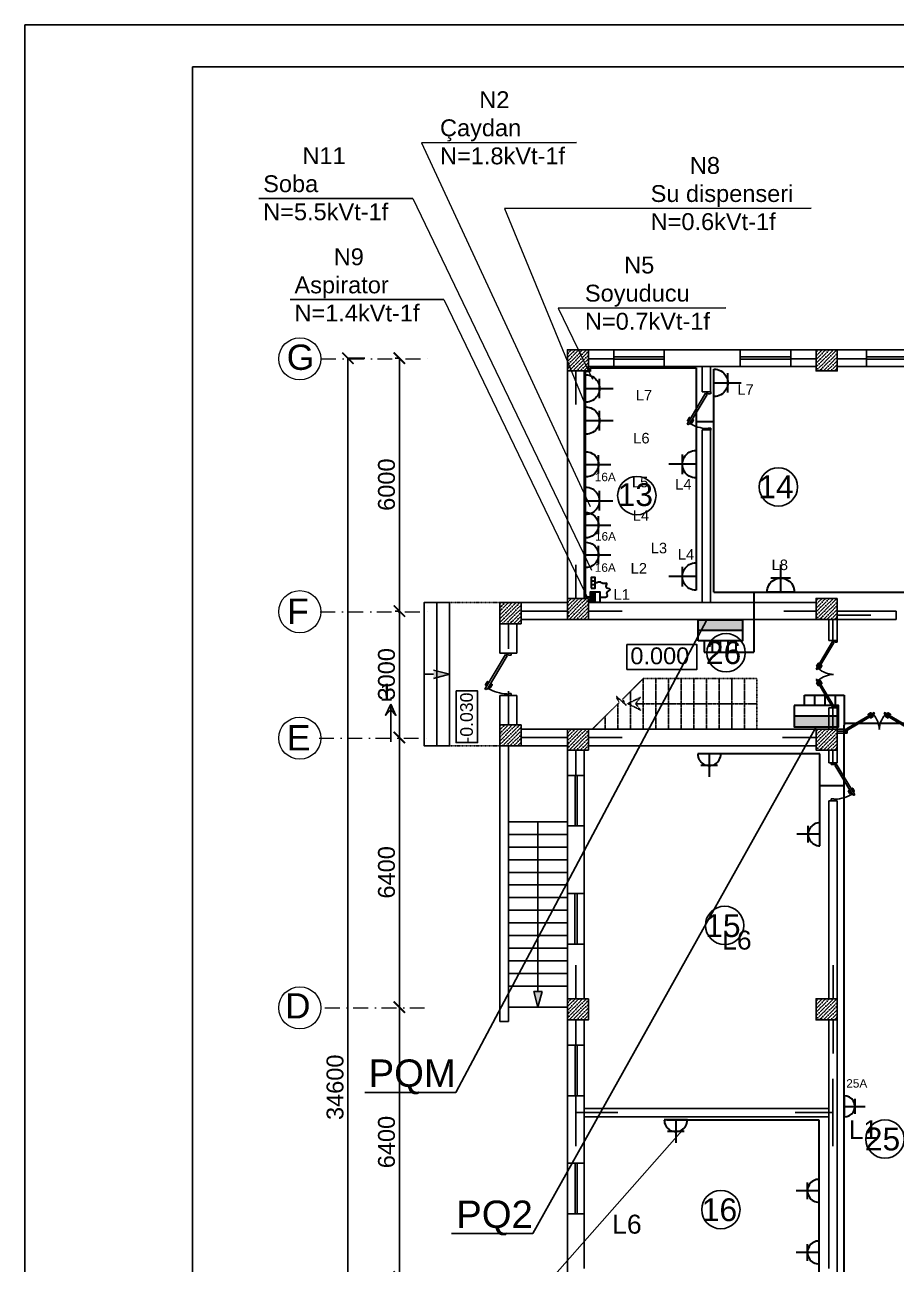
# Model space of a CAD drawing. Header units: millimetres. Extents: x 42452 to 2852333, y -419346 to 834876.
# Drawn here: x 2504668 to 2525341, y 444514 to 473925 of the extents above; entities that cross this region are included whole.
import ezdxf
from ezdxf import colors
from ezdxf.entities.mleader import LeaderData, LeaderLine
from ezdxf.math import Vec2, Vec3

# ---------------------------------------------------------------- set-up
doc = ezdxf.new("R2010")
doc.units = ezdxf.units.MM
for name, pattern in [('( Hidden )', [0.275, 0.15, -0.125]), ('006_PP_0101_AS_101_00$0$006_PP_0101_AS_102_00$0$006_PP_GRID_0101$0$006_TD-D_0101_AS_N101_00$0$TEČKOVANБX2', [0.05, 0, -0.05]), ('Штрихпунктирная', [670.277762, 352.777767, -176.388884, 0, -141.111112])]:
    doc.linetypes.add(name, pattern=pattern)
for name, color, linetype, lineweight in [('c_dv_l x_tti-25_Ном._пера__21_Ном._пера__21', 7, 'Continuous', 30), ('memar', 7, 'Continuous', 25), ('ДВЕРИ', 7, 'Continuous', 5), ('Калонлар_Ном._пера__1', 7, 'Continuous', 15), ('надписи', 5, 'Continuous', 30), ('Розетки10А', 94, 'Continuous', 30), ('Розетки16А', 94, 'Continuous', 30), ('Розетки25А', 94, 'Continuous', 30), ('Соедин_роз', 94, 'Continuous', 30), ('Шит', 1, 'Continuous', 30)]:
    doc.layers.add(name, color=color, linetype=linetype, lineweight=lineweight)
doc.layers.add('V_PARETI', color=250, linetype='Continuous', lineweight=9, true_color=0x393939)
doc.layers.add('VRV MUSA', color=5, linetype='Continuous')
doc.styles.add('Arial', font='arial.ttf', dxfattribs={"height": 200})
doc.styles.add('GENERATED_STYLE_1', font='times.ttf')
doc.styles.get("Standard").update_dxf_attribs({"font": 'arial.ttf'})
doc.styles.add('СГЕНЕРИР_СТИЛЬ_1', font='arial.ttf')
doc.dimstyles.new('razmeri a-g', dxfattribs={"dimtxt": 400, "dimasz": 270, "dimexe": 1.25, "dimexo": 0.625, "dimgap": 100, "dimtad": 1, "dimdec": 0, "dimtxsty": 'Standard', "dimblk": 'ARCHTICK', "dimcen": 2.5, "dimadec": 0, "dimazin": 0, "dimtfac": 1, "dimtdec": 0, "dimtmove": 0, "dimatfit": 3, "dimfxl": 1, "dimarcsym": 0})

# ---------------------------------------------------------------- blocks, each defined once
blk = doc.blocks.new('qapi 700')
at = {"layer": 'ДВЕРИ', "color": 251, "lineweight": 25, "true_color": 0x636466}
for p, q in [((1281620, 90086), (1281659, 90086)), ((1281620, 89997), (1281651, 89997)), ((1281651, 89997), (1281651, 90034)), ((1281651, 90034), (1281659, 90034)), ((1281659, 90034), (1281659, 90086)), ((1282368, 90010), (1281735, 89633)), ((1282395, 89980), (1281741, 89591)), ((1282382, 89987), (1282368, 90010)), ((1282420, 90086), (1282380, 90086)), ((1282380, 90034), (1282380, 90085)), ((1282388, 90034), (1282380, 90034)), ((1282388, 89991), (1282382, 89987)), ((1282388, 89997), (1282388, 90034)), ((1282420, 89997), (1282388, 89997)), ((1282420, 89997), (1282388, 89997)), ((1282395, 89980), (1282388, 89991)), ((1281747, 89613), (1281735, 89633)), ((1281812, 89685), (1281762, 89656)), ((1281762, 89656), (1281765, 89651)), ((1281776, 89665), (1281770, 89676)), ((1281775, 89698), (1281826, 89728)), ((1281787, 89613), (1281837, 89642)), ((1281792, 89676), (1281793, 89674)), ((1281835, 89712), (1281794, 89687)), ((1281814, 89681), (1281812, 89685)), ((1281872, 89650), (1281831, 89626)), ((1281831, 89604), (1281881, 89634)), ((1281837, 89642), (1281835, 89646)), ((1281836, 89725), (1281838, 89722)), ((1281884, 89645), (1281883, 89647)), ((1281733, 89605), (1281747, 89613)), ((1281741, 89591), (1281733, 89605)), ((1281785, 89617), (1281787, 89613)), ((1281802, 89622), (1281809, 89609)), ((1281820, 89629), (1281818, 89631))]:
    blk.add_line(p, q, dxfattribs=at)
for centre, radius, start, end in [((1282471, 90052), 821, 183.4077, 209.5706), ((1281783, 89684), 15.9, 120.7133, 210.7133), ((1281798, 89680), 7.94, 120.7133, 210.7133), ((1281830, 89721), 7.94, 30.7133, 120.7133), ((1281831, 89718), 7.94, 300.7133, 30.7133), ((1281876, 89643), 7.94, 30.7133, 120.7133), ((1281877, 89641), 7.94, 300.7133, 30.7133), ((1281823, 89617), 15.9, 210.7133, 300.7133), ((1281827, 89633), 7.94, 210.7133, 300.7133)]:
    blk.add_arc(centre, radius, start, end, dxfattribs=at)
blk = doc.blocks.new('DSA')
at = {"layer": 'ДВЕРИ', "color": 251, "lineweight": 25, "true_color": 0x636466}
for p, q in [((153780, 788017), (153820, 788017)), ((153780, 787928), (153812, 787928)), ((153780, 787928), (153812, 787928)), ((153804, 787910), (153811, 787922)), ((153811, 787922), (153818, 787918)), ((153812, 787928), (153812, 787965)), ((153812, 787965), (153820, 787965)), ((153818, 787918), (153832, 787941)), ((153820, 787965), (153820, 788016)), ((153832, 787941), (154468, 787562)), ((155336, 787941), (154700, 787562)), ((155350, 787918), (155336, 787941)), ((155388, 788017), (155348, 788017)), ((155348, 787965), (155348, 788016)), ((155356, 787965), (155348, 787965)), ((155357, 787922), (155350, 787918)), ((155356, 787928), (155356, 787965)), ((155388, 787928), (155356, 787928)), ((155388, 787928), (155356, 787928)), ((155364, 787910), (155357, 787922)), ((153804, 787910), (154462, 787520)), ((154366, 787654), (154365, 787652)), ((154367, 787641), (154409, 787616)), ((154428, 787627), (154377, 787657)), ((155364, 787910), (154706, 787520)), ((154740, 787627), (154791, 787657)), ((154801, 787641), (154760, 787616)), ((154802, 787654), (154804, 787652)), ((154318, 787574), (154320, 787576)), ((154372, 787532), (154321, 787563)), ((154331, 787579), (154372, 787555)), ((154365, 787571), (154368, 787575)), ((154415, 787542), (154365, 787571)), ((154383, 787557), (154384, 787560)), ((154388, 787610), (154391, 787615)), ((154391, 787615), (154441, 787585)), ((154401, 787550), (154394, 787538)), ((154411, 787605), (154410, 787603)), ((154418, 787546), (154415, 787542)), ((154426, 787594), (154433, 787605)), ((154441, 787585), (154438, 787580)), ((154456, 787542), (154468, 787562)), ((154470, 787534), (154456, 787542)), ((154462, 787520), (154470, 787534)), ((154698, 787534), (154712, 787542)), ((154706, 787520), (154698, 787534)), ((154712, 787542), (154700, 787562)), ((154777, 787615), (154727, 787585)), ((154727, 787585), (154730, 787580)), ((154742, 787594), (154735, 787605)), ((154750, 787546), (154753, 787542)), ((154753, 787542), (154803, 787571)), ((154757, 787605), (154758, 787603)), ((154767, 787550), (154775, 787538)), ((154780, 787610), (154777, 787615)), ((154785, 787557), (154784, 787560)), ((154837, 787579), (154796, 787555)), ((154797, 787532), (154847, 787563)), ((154803, 787571), (154800, 787575)), ((154850, 787574), (154848, 787576))]:
    blk.add_line(p, q, dxfattribs=at)
for centre, radius, start, end in [((154002, 787952), 583, 319.7101, 357.5846), ((155160, 787950), 576, 182.1815, 220.5237), ((154371, 787648), 7.98, 149.2867, 239.2867), ((154373, 787650), 7.98, 59.2867, 149.2867), ((154420, 787613), 16, 329.2867, 59.2867), ((154748, 787613), 16, 120.7133, 210.7133), ((154795, 787650), 7.98, 30.7133, 120.7133), ((154797, 787648), 7.98, 300.7133, 30.7133), ((154325, 787569), 7.98, 149.2867, 239.2867), ((154327, 787572), 7.98, 59.2867, 149.2867), ((154376, 787561), 7.98, 239.2867, 329.2867), ((154380, 787546), 16, 239.2867, 329.2867), ((154404, 787609), 7.98, 329.2867, 59.2867), ((154764, 787609), 7.98, 120.7133, 210.7133), ((154788, 787546), 16, 210.7133, 300.7133), ((154792, 787561), 7.98, 210.7133, 300.7133), ((154842, 787572), 7.98, 30.7133, 120.7133), ((154843, 787569), 7.98, 300.7133, 30.7133)]:
    blk.add_arc(centre, radius, start, end, dxfattribs=at)
blk = doc.blocks.new('_ArchTick')
at = {"color": 0, "linetype": 'ByBlock', "const_width": 0.15}
blk.add_lwpolyline([(-0.5, -0.5), (0.5, 0.5)], dxfattribs=at)
blk = doc.blocks.new('*D210')
at = {"layer": 'Defpoints', "color": 0, "lineweight": 30, "transparency": 16777216}
for p in [(2512739, 466013), (2512335, 431413), (2512739, 431413)]:
    blk.add_point(p, dxfattribs=at)
at = {"layer": 'memar', "color": 0, "lineweight": -2, "transparency": 16777216}
for p, q in [((2512738, 466013), (2512333, 466013)), ((2512335, 466013), (2512335, 431413)), ((2512738, 431413), (2512333, 431413))]:
    blk.add_line(p, q, dxfattribs=at)
at = {"layer": 'memar', "color": 0, "lineweight": -2, "transparency": 16777216, "xscale": 270, "yscale": 270, "zscale": 270}
for p, rotation in [((2512335, 466013), 90), ((2512335, 431413), 270)]:
    blk.add_blockref('_ArchTick', p, dxfattribs=dict(at, rotation=rotation))
at = {"layer": 'memar', "color": 0, "lineweight": 15, "transparency": 16777216, "insert": (2512030, 448713), "char_height": 400, "attachment_point": 5, "rotation": 90}
blk.add_mtext('34600', dxfattribs=at)
blk = doc.blocks.new('*D211')
at = {"layer": 'Defpoints', "color": 0, "lineweight": 30, "transparency": 16777216}
for p in [(2513456, 466013), (2513456, 460013), (2513554, 460013)]:
    blk.add_point(p, dxfattribs=at)
at = {"layer": 'memar', "color": 0, "lineweight": -2, "transparency": 16777216}
for p, q in [((2513457, 466013), (2513555, 466013)), ((2513554, 466013), (2513554, 460013)), ((2513457, 460013), (2513555, 460013))]:
    blk.add_line(p, q, dxfattribs=at)
at = {"layer": 'memar', "color": 0, "lineweight": -2, "transparency": 16777216, "xscale": 270, "yscale": 270, "zscale": 270}
for p, rotation in [((2513554, 466013), 90), ((2513554, 460013), 270)]:
    blk.add_blockref('_ArchTick', p, dxfattribs=dict(at, rotation=rotation))
at = {"layer": 'memar', "color": 0, "lineweight": 15, "transparency": 16777216, "insert": (2513250, 463013), "char_height": 400, "attachment_point": 5, "rotation": 90}
blk.add_mtext('6000', dxfattribs=at)
blk = doc.blocks.new('*D212')
at = {"layer": 'Defpoints', "color": 0, "lineweight": 30, "transparency": 16777216}
for p in [(2513456, 460013), (2513554, 457013), (2513554, 457013)]:
    blk.add_point(p, dxfattribs=at)
at = {"layer": 'memar', "color": 0, "lineweight": -2, "transparency": 16777216}
for p, q in [((2513457, 460013), (2513555, 460013)), ((2513554, 460013), (2513554, 457013)), ((2513555, 457013), (2513555, 457013))]:
    blk.add_line(p, q, dxfattribs=at)
at = {"layer": 'memar', "color": 0, "lineweight": -2, "transparency": 16777216, "xscale": 270, "yscale": 270, "zscale": 270}
for p, rotation in [((2513554, 460013), 90), ((2513554, 457013), 270)]:
    blk.add_blockref('_ArchTick', p, dxfattribs=dict(at, rotation=rotation))
at = {"layer": 'memar', "color": 0, "lineweight": 15, "transparency": 16777216, "insert": (2513250, 458513), "char_height": 400, "attachment_point": 5, "rotation": 90}
blk.add_mtext('3000', dxfattribs=at)
blk = doc.blocks.new('*D213')
at = {"layer": 'Defpoints', "color": 0, "lineweight": 30, "transparency": 16777216}
for p in [(2513554, 457013), (2513554, 450613), (2513554, 450613)]:
    blk.add_point(p, dxfattribs=at)
at = {"layer": 'memar', "color": 0, "lineweight": -2, "transparency": 16777216}
for p, q in [((2513554, 457013), (2513554, 450613)), ((2513555, 457013), (2513555, 457013)), ((2513555, 450613), (2513555, 450613))]:
    blk.add_line(p, q, dxfattribs=at)
at = {"layer": 'memar', "color": 0, "lineweight": -2, "transparency": 16777216, "xscale": 270, "yscale": 270, "zscale": 270}
for p, rotation in [((2513554, 457013), 90), ((2513554, 450613), 270)]:
    blk.add_blockref('_ArchTick', p, dxfattribs=dict(at, rotation=rotation))
at = {"layer": 'memar', "color": 0, "lineweight": 15, "transparency": 16777216, "insert": (2513250, 453813), "char_height": 400, "attachment_point": 5, "rotation": 90}
blk.add_mtext('6400', dxfattribs=at)
blk = doc.blocks.new('*D214')
at = {"layer": 'Defpoints', "color": 0, "lineweight": 30, "transparency": 16777216}
for p in [(2513554, 450613), (2513082, 444213), (2513554, 444213)]:
    blk.add_point(p, dxfattribs=at)
at = {"layer": 'memar', "color": 0, "lineweight": -2, "transparency": 16777216}
for p, q in [((2513554, 450613), (2513554, 444213)), ((2513555, 450613), (2513555, 450613)), ((2513082, 444213), (2513555, 444213))]:
    blk.add_line(p, q, dxfattribs=at)
at = {"layer": 'memar', "color": 0, "lineweight": -2, "transparency": 16777216, "xscale": 270, "yscale": 270, "zscale": 270}
for p, rotation in [((2513554, 450613), 90), ((2513554, 444213), 270)]:
    blk.add_blockref('_ArchTick', p, dxfattribs=dict(at, rotation=rotation))
at = {"layer": 'memar', "color": 0, "lineweight": 15, "transparency": 16777216, "insert": (2513250, 447413), "char_height": 400, "attachment_point": 5, "rotation": 90}
blk.add_mtext('6400', dxfattribs=at)
blk = doc.blocks.new('розетки10А')
at = {"layer": 'Розетки10А'}
for p, q in [((0, 0), (0, 650)), ((-233, 330), (233, 330)), ((-325, 0), (325, 0))]:
    blk.add_line(p, q, dxfattribs=at)
blk.add_arc((0, 5), 325, 359.0604, 180.9396, dxfattribs=at)
blk = doc.blocks.new('ПГ')
at = {"layer": 'Шит'}
blk.add_hatch(color=256, dxfattribs=at).paths.add_polyline_path([(-470, 228), (-470, 3), (470, 3), (470, 228)])
blk.add_line((470, 228), (-470, 228), dxfattribs=at)
blk.add_lwpolyline([(-470, 452), (-470, 3), (470, 3), (470, 452)], close=True, dxfattribs=at)
blk = doc.blocks.new('розетки25А')
at = {"layer": 'Розетки25А'}
for p, q in [((0, 0), (0, 500)), ((-250, 0), (250, 0)), ((-179, 254), (179, 254))]:
    blk.add_line(p, q, dxfattribs=at)
blk.add_arc((0, 4), 250, 359.0604, 180.9396, dxfattribs=at)
blk = doc.blocks.new('розетки16А')
at = {"layer": 'Розетки16А'}
for p, q in [((0, 0), (0, 600)), ((-215, 305), (215, 305)), ((-300, 0), (300, 0))]:
    blk.add_line(p, q, dxfattribs=at)
blk.add_arc((0, 5), 300, 359.0604, 180.9396, dxfattribs=at)

msp = doc.modelspace()

# ---------------------------------------------------------------- hatches: boundary and pattern name
at = {"layer": 'memar', "lineweight": 25}
h = msp.add_hatch(dxfattribs=at)
h.set_pattern_fill('ANSI36', color=256, scale=500)
h.set_pattern_definition([(45, (839142.44, 2748310.45), (33.1456304, 121.533978), [156.25, -31.25, 0, -31.25])])
h.paths.add_polyline_path([(2517540.05661, 466212.93361), (2517540.05661, 465712.93361), (2518040.05661, 465712.93361), (2518040.05661, 466212.93361)])
h = msp.add_hatch(dxfattribs=at)
h.set_pattern_fill('ANSI36', color=256, scale=500)
h.set_pattern_definition([(45, (833242.24, 2748310.45), (33.1456304, 121.533978), [156.25, -31.25, 0, -31.25])])
h.paths.add_polyline_path([(2523440.25153, 466212.93361), (2523440.25153, 465712.93361), (2523940.25153, 465712.93361), (2523940.25153, 466212.93361)])
h = msp.add_hatch(dxfattribs=at)
h.set_pattern_fill('ANSI36', color=256, scale=500)
h.set_pattern_definition([(45, (839142.24, 2742410.44), (33.1456304, 121.533978), [156.25, -31.25, 0, -31.25])])
h.paths.add_polyline_path([(2517540.25153, 460312.92792), (2517540.25153, 459812.92792), (2518040.25153, 459812.92792), (2518040.25153, 460312.92792)])
h = msp.add_hatch(dxfattribs=at)
h.set_pattern_fill('ANSI36', color=256, scale=500)
h.set_pattern_definition([(45, (833242.24, 2742410.44), (33.1456304, 121.533978), [156.25, -31.25, 0, -31.25])])
h.paths.add_polyline_path([(2523440.25153, 460312.92792), (2523440.25153, 459812.92792), (2523940.25153, 459812.92792), (2523940.25153, 460312.92792)])
h = msp.add_hatch(dxfattribs=at)
h.set_pattern_fill('ANSI36', color=256, scale=500)
h.set_pattern_definition([(45, (840742.24, 2742310.44), (33.1456304, 121.533978), [156.25, -31.25, 0, -31.25])])
h.paths.add_polyline_path([(2515940.25153, 460212.92792), (2515940.25153, 459712.92792), (2516440.25153, 459712.92792), (2516440.25153, 460212.92792)])
at = {"layer": 'memar', "linetype": 'Continuous', "lineweight": 25, "true_color": 0x000000}
for points in [[(2514739.8803, 458514.26254), (2514366.6753, 458414.26254), (2514366.6753, 458614.26254)], [(2516840.33968, 450612.92792), (2516940.33968, 450986.13292), (2516740.33968, 450986.13292)]]:
    msp.add_hatch(color=18, dxfattribs=at).paths.add_polyline_path(points)
at = {"layer": 'memar', "lineweight": 25}
h = msp.add_hatch(dxfattribs=at)
h.set_pattern_fill('ANSI36', color=256, scale=500)
h.set_pattern_definition([(45, (840742.24, 2739410.44), (33.1456304, 121.533978), [156.25, -31.25, 0, -31.25])])
h.paths.add_polyline_path([(2515940.25153, 457312.92792), (2515940.25153, 456812.92792), (2516440.25153, 456812.92792), (2516440.25153, 457312.92792)])
h = msp.add_hatch(dxfattribs=at)
h.set_pattern_fill('ANSI36', color=256, scale=500)
h.set_pattern_definition([(45, (839142.24, 2739310.44), (33.1456304, 121.533978), [156.25, -31.25, 0, -31.25])])
h.paths.add_polyline_path([(2517540.25153, 457212.92792), (2517540.25153, 456712.92792), (2518040.25153, 456712.92792), (2518040.25153, 457212.92792)])
h = msp.add_hatch(dxfattribs=at)
h.set_pattern_fill('ANSI36', color=256, scale=500)
h.set_pattern_definition([(45, (833242.44, 2739310.44), (33.1456304, 121.533978), [156.25, -31.25, 0, -31.25])])
h.paths.add_polyline_path([(2523440.05661, 457212.92792), (2523440.05661, 456712.92792), (2523940.05661, 456712.92792), (2523940.05661, 457212.92792)])
h = msp.add_hatch(dxfattribs=at)
h.set_pattern_fill('ANSI36', color=256, scale=500)
h.set_pattern_definition([(45, (839142.44, 2732910.44), (33.1456304, 121.533978), [156.25, -31.25, 0, -31.25])])
h.paths.add_polyline_path([(2517540.05675, 450812.92792), (2517540.05675, 450312.92792), (2518040.05675, 450312.92792), (2518040.05675, 450812.92792)])
h = msp.add_hatch(dxfattribs=at)
h.set_pattern_fill('ANSI36', color=256, scale=500)
h.set_pattern_definition([(45, (833242.44, 2732910.44), (33.1456304, 121.533978), [156.25, -31.25, 0, -31.25])])
h.paths.add_polyline_path([(2523440.05661, 450812.92792), (2523440.05661, 450312.92792), (2523940.05661, 450312.92792), (2523940.05661, 450812.92792)])
at = {"layer": 'Соедин_роз'}
h = msp.add_hatch(color=256, dxfattribs=at)
h.dxf.hatch_style = 1
h.paths.add_polyline_path([(2518202.44329, 460227.5101), (2518076.80073, 460227.5101), (2518076.80073, 460460.70955), (2518202.44329, 460460.70955)])

# ---------------------------------------------------------------- linework, layer by layer
at = {"lineweight": 25}
for p, q in [((2514079.41485, 471127.46418), (2517759.36775, 471130.45561)), ((2510217.60573, 469803.13801), (2513870.0477, 469803.13801)), ((2516047.04891, 469567.69058), (2523320.34959, 469571.11053)), ((2510959.84254, 467403.66597), (2514612.28451, 467403.66597)), ((2517322.21784, 467204.00944), (2521295.23483, 467206.75688))]:
    msp.add_line(p, q, dxfattribs=at)
at = {"layer": 'c_dv_l x_tti-25_Ном._пера__21_Ном._пера__21', "linetype": 'Continuous', "lineweight": 25, "flags": 128}
for points in [[(2504668.48455, 473925.09056), (2588276.03655, 473925.09056), (2588276.03655, 414802.60736), (2504668.48455, 414802.60736)], [(2508649.79655, 472929.76256), (2587280.70855, 472929.76256), (2587280.70855, 415797.93536), (2508649.79655, 415797.93536)]]:
    msp.add_lwpolyline(points, close=True, dxfattribs=at)
at = {"layer": 'memar', "linetype": 'Штрихпунктирная', "lineweight": 15}
for p, q in [((2511692.4424, 465998.42296), (2514316.43627, 465998.42296)), ((2511675.14662, 459998.41727), (2514316.43627, 459998.41727)), ((2511648.03471, 456998.41727), (2514316.43627, 456998.41727)), ((2511790.04812, 450598.41727), (2514316.43627, 450598.41727))]:
    msp.add_line(p, q, dxfattribs=at)
at = {"layer": 'memar', "color": 0, "lineweight": 25}
for p, q in [((2520739.09493, 465212.93361), (2520939.09493, 465212.93361)), ((2520739.09493, 464312.93361), (2520939.09493, 464312.93361)), ((2521589.8803, 460212.92792), (2518039.8803, 460212.92792)), ((2525339.77597, 460013.21457), (2525339.77597, 459812.92792)), ((2523439.8803, 456812.92792), (2518039.8803, 456812.92792))]:
    msp.add_line(p, q, dxfattribs=at)
at = {"layer": 'memar', "color": 7, "linetype": '( Hidden )', "lineweight": 25}
for p, q in [((2515939.8803, 460212.92792), (2514739.8803, 460212.92792)), ((2514739.8803, 460212.92792), (2514739.8803, 456815.59715)), ((2524939.8803, 459812.92792), (2523989.8803, 459812.92792)), ((2518846.71063, 457921.49971), (2519338.12041, 458412.90949)), ((2519338.12041, 458412.90949), (2522038.12041, 458412.90949)), ((2521438.12041, 457212.90949), (2521438.12041, 458412.90949)), ((2522038.12041, 457212.90949), (2522038.12041, 458412.90949)), ((2518138.12041, 457212.90949), (2518768.37793, 457843.167)), ((2515939.8803, 456815.59715), (2514739.8803, 456815.59715))]:
    msp.add_line(p, q, dxfattribs=at)
at = {"layer": 'memar', "lineweight": 25}
for p, q in [((2523839.8803, 459812.92792), (2523839.8803, 459312.92792)), ((2524139.89867, 457162.92792), (2523940.05661, 457162.92792)), ((2523440.05661, 457012.92792), (2522640.05661, 457012.92792)), ((2523839.8803, 456413.08555), (2523839.8803, 456712.92792)), ((2523845.91736, 450812.92792), (2523845.91736, 451612.92792)), ((2523845.91736, 449512.92792), (2523845.91736, 450312.92792))]:
    msp.add_line(p, q, dxfattribs=at)
at = {"layer": 'memar', "color": 7, "linetype": 'Continuous', "lineweight": 25}
for p, q in [((2514739.8803, 458514.26254), (2514366.6753, 458614.26254)), ((2514139.8803, 458514.26254), (2514366.6753, 458514.26254)), ((2514739.8803, 458514.26254), (2514366.6753, 458414.26254)), ((2516140.25153, 455012.92792), (2517540.42783, 455012.92792)), ((2516840.33968, 455012.92792), (2516840.33968, 450986.13292)), ((2516140.25153, 454712.92792), (2517540.42783, 454712.92792)), ((2516140.25153, 454412.92792), (2517540.42783, 454412.92792)), ((2516140.25153, 454112.92792), (2517540.42783, 454112.92792)), ((2516140.25153, 453812.92792), (2517540.42783, 453812.92792)), ((2516140.25153, 453512.92792), (2517540.42783, 453512.92792)), ((2516140.25153, 453212.92792), (2517540.42783, 453212.92792)), ((2516140.25153, 452912.92792), (2517540.42783, 452912.92792)), ((2516140.25153, 452612.92792), (2517540.42783, 452612.92792)), ((2516140.25153, 452312.92792), (2517540.42783, 452312.92792)), ((2516140.25153, 452012.92792), (2517540.42783, 452012.92792)), ((2516140.25153, 451712.92792), (2517540.42783, 451712.92792)), ((2516140.25153, 451412.92792), (2517540.42783, 451412.92792)), ((2516140.25153, 451112.92792), (2517540.42783, 451112.92792)), ((2516740.33968, 450986.13292), (2516940.33968, 450986.13292)), ((2516840.33968, 450612.92792), (2516740.33968, 450986.13292)), ((2516840.33968, 450612.92792), (2516940.33968, 450986.13292)), ((2516140.25153, 450612.92792), (2517540.42783, 450612.92792))]:
    msp.add_line(p, q, dxfattribs=at)
at = {"layer": 'memar', "color": 7, "linetype": '006_PP_0101_AS_101_00$0$006_PP_0101_AS_102_00$0$006_PP_GRID_0101$0$006_TD-D_0101_AS_N101_00$0$TEČKOVANБX2', "lineweight": 25}
for p, q in [((2519338.12041, 457212.90949), (2519338.12041, 458412.90949)), ((2519638.12041, 457212.90949), (2519638.12041, 458412.90949)), ((2519938.12041, 457212.90949), (2519938.12041, 458412.90949)), ((2520238.12041, 457212.90949), (2520238.12041, 458412.90949)), ((2520538.12041, 457212.90949), (2520538.12041, 458412.90949)), ((2520838.12041, 457212.90949), (2520838.12041, 458412.90949)), ((2521138.12041, 457212.90949), (2521138.12041, 458412.90949)), ((2521438.12041, 457212.90949), (2521438.12041, 458412.90949)), ((2521738.12041, 457212.90949), (2521738.12041, 458412.90949)), ((2518738.12041, 457905.78723), (2518738.12041, 457956.48672)), ((2519038.12041, 457212.90949), (2519038.12041, 458112.90949)), ((2518738.12041, 457212.90949), (2518738.12041, 457812.90949)), ((2518438.12041, 457212.90949), (2518438.12041, 457512.90949)), ((2518138.12041, 457212.90949), (2518138.12041, 457212.92792))]:
    msp.add_line(p, q, dxfattribs=at)
at = {"layer": 'memar', "linetype": 'Continuous', "lineweight": 25}
msp.add_line((2513348.9815, 457806.50027), (2513348.9815, 456906.50027), dxfattribs=at)
at = {"layer": 'memar', "color": 3, "lineweight": 25}
for points in [[(2518040.05661, 466212.93361), (2517540.05661, 466212.93361), (2517540.05661, 465712.93361), (2518040.05661, 465712.93361)], [(2523940.25153, 466212.93361), (2523440.25153, 466212.93361), (2523440.25153, 465712.93361), (2523940.25153, 465712.93361)], [(2518040.25153, 460312.92792), (2517540.25153, 460312.92792), (2517540.25153, 459812.92792), (2518040.25153, 459812.92792)], [(2523940.25153, 460312.92792), (2523440.25153, 460312.92792), (2523440.25153, 459812.92792), (2523940.25153, 459812.92792)], [(2516440.25153, 460212.92792), (2515940.25153, 460212.92792), (2515940.25153, 459712.92792), (2516440.25153, 459712.92792)], [(2516440.25153, 457312.92792), (2515940.25153, 457312.92792), (2515940.25153, 456812.92792), (2516440.25153, 456812.92792)], [(2518040.25153, 457212.92792), (2517540.25153, 457212.92792), (2517540.25153, 456712.92792), (2518040.25153, 456712.92792)], [(2523940.05661, 457212.92792), (2523440.05661, 457212.92792), (2523440.05661, 456712.92792), (2523940.05661, 456712.92792)], [(2518040.05675, 450812.92792), (2517540.05675, 450812.92792), (2517540.05675, 450312.92792), (2518040.05675, 450312.92792)], [(2523940.05661, 450812.92792), (2523440.05661, 450812.92792), (2523440.05661, 450312.92792), (2523940.05661, 450312.92792)]]:
    msp.add_lwpolyline(points, close=True, dxfattribs=at)
at = {"layer": 'memar', "color": 0, "lineweight": 25}
for points in [[(2518040.05661, 466212.93361), (2559440.05661, 466212.93361)], [(2517540.05661, 465712.93361), (2517540.05661, 460312.92792)], [(2517940.05661, 465712.93361), (2517940.05661, 460312.92792)], [(2518639.57584, 465812.93361), (2518039.8803, 465812.93361)], [(2521639.57584, 465812.93361), (2519839.57584, 465812.93361)], [(2520939.09493, 465212.93361), (2520939.09493, 465812.93361), (2520739.09493, 465812.93361), (2520739.09493, 465212.93361)], [(2523440.25153, 465812.93361), (2522839.57584, 465812.93361)], [(2524639.57584, 465812.93361), (2523940.25153, 465812.93361)], [(2520739.09493, 464312.93361), (2520735.13582, 460212.92792), (2520935.13582, 460212.92792), (2520939.09493, 464312.93361)], [(2516439.8803, 460212.92792), (2517540.05661, 460212.92792)], [(2518039.05661, 460212.92792), (2523440.25153, 460212.92792)], [(2525339.77597, 460012.92792), (2523940.25153, 460012.92792)], [(2523989.8803, 460012.92792), (2525339.77597, 460012.92792)], [(2515939.8803, 459013.17915), (2515939.8803, 459712.92792)], [(2516339.8803, 459712.92792), (2516339.8803, 459013.17915)], [(2517540.25153, 459812.92792), (2516439.8803, 459812.92792)], [(2523440.25153, 459812.92792), (2518039.25153, 459812.92792)], [(2525339.77597, 459812.92792), (2523739.8803, 459812.92792)], [(2523939.8803, 459312.92792), (2523939.8803, 459812.92792), (2523739.8803, 459812.92792), (2523739.8803, 459312.92792)], [(2523939.8803, 459312.92792), (2523739.8803, 459312.92792)], [(2515939.8803, 459013.17915), (2516339.8803, 459013.17915)], [(2515940.25153, 457312.92792), (2515939.8803, 458013.17915)], [(2516339.8803, 458013.17915), (2515939.8803, 458013.17915)], [(2516339.8803, 458013.17913), (2516339.8803, 457312.92792)], [(2523739.8803, 457712.92792), (2523739.8803, 457212.92792), (2523939.8803, 457212.92792), (2523939.8803, 457712.92792)], [(2523739.8803, 457712.92792), (2523939.8803, 457712.92792)], [(2516439.8803, 457212.92792), (2517540.25153, 457212.92792)], [(2518040.25153, 457212.92792), (2523440.05661, 457212.92792)], [(2523940.42783, 457212.92792), (2524139.89867, 457212.92792)], [(2523940.42783, 457112.92792), (2524139.89867, 457112.92792)], [(2524139.89867, 457212.92792), (2524139.89867, 457112.92792)], [(2517539.8803, 456812.92792), (2516440.25153, 456812.92792)], [(2523439.8803, 456812.92792), (2518039.8803, 456812.92792)], [(2517539.88736, 431612.92792), (2517540.25153, 456712.92792)], [(2517940.17014, 450812.92792), (2517940.25153, 456712.9224)], [(2523739.8803, 456413.08567), (2523739.8803, 456712.92792)], [(2523939.8803, 456713.90269), (2523939.8803, 456413.08555)], [(2523739.8803, 456413.08555), (2523939.8803, 456413.08555)], [(2523939.8803, 455513.08556), (2523739.8803, 455513.08556)], [(2523740.05675, 450812.92792), (2523740.05675, 455513.08556)], [(2523939.8803, 455513.08556), (2523939.8803, 442513.24845)], [(2517940.08185, 444412.92792), (2517940.16324, 450312.92792)], [(2523739.8803, 448212.92792), (2523740.05675, 450312.92792)], [(2523739.8803, 444412.92792), (2523739.8803, 448012.92792)]]:
    msp.add_lwpolyline(points, dxfattribs=at)
for points in [[(2519839.57584, 466212.93361), (2518639.57585, 466212.93361), (2518639.57585, 465812.93361), (2519839.57584, 465812.93361)], [(2522839.57584, 466212.93361), (2521639.57584, 466212.93361), (2521639.57584, 465812.93361), (2522839.57584, 465812.93361)], [(2525839.57584, 466212.93361), (2524639.57585, 466212.93361), (2524639.57585, 465812.93361), (2525839.57584, 465812.93361)], [(2517940.24325, 454912.85178), (2517940.24325, 456112.85178), (2517540.24325, 456112.85178), (2517540.24325, 454912.85178)], [(2517939.06723, 452112.43117), (2517939.06723, 453312.43117), (2517539.06723, 453312.43117), (2517539.06723, 452112.43117)], [(2517940.15497, 448512.85178), (2517940.15497, 449712.85178), (2517540.15497, 449712.85178), (2517540.15497, 448512.85178)], [(2523739.8803, 448012.92792), (2517939.88045, 448012.92792), (2517939.88045, 448212.92792), (2523739.8803, 448212.92792)], [(2517940.15497, 445712.85178), (2517940.15497, 446912.85178), (2517540.15497, 446912.85178), (2517540.15497, 445712.85178)]]:
    msp.add_lwpolyline(points, close=True, dxfattribs=at)
at = {"layer": 'memar', "lineweight": 25}
for points in [[(2518040.05661, 465998.42531), (2518639.57585, 465998.42531)], [(2523440.25153, 465998.42531), (2522839.57584, 465998.42531)], [(2523940.25153, 465998.42531), (2524639.57585, 465998.42531)], [(2517740.05675, 465712.93361), (2517740.05675, 464912.93361)], [(2517740.05675, 460312.92792), (2517740.05675, 461112.92792)], [(2517540.25153, 460012.92792), (2516440.25153, 460012.92792)], [(2518040.25153, 460012.92792), (2518840.25153, 460012.92792)], [(2523439.25153, 460012.92792), (2522670.89698, 460013.21457)], [(2516140.05675, 459712.92792), (2516140.05675, 459113.17915)], [(2523940.25153, 459919.3785), (2524740.25153, 459919.3785)], [(2516140.05675, 458113.17915), (2516140.05675, 457312.92792)], [(2523839.18297, 457211.95314), (2523839.18297, 457712.92792)], [(2517540.25153, 457012.92792), (2516440.25153, 457012.92792)], [(2518040.25153, 457012.92792), (2518840.25153, 457012.92792)], [(2517740.05675, 456712.92792), (2517740.24325, 456112.85178)], [(2517740.05675, 450812.92792), (2517740.05675, 451612.92792)], [(2517740.15497, 450312.92792), (2517740.05675, 449712.85178)], [(2523839.8803, 448112.99689), (2523839.8803, 448912.99689)], [(2517740.05675, 448112.99689), (2517740.05675, 448512.85178)], [(2517740.05675, 448112.99689), (2518740.1329, 448112.99689)], [(2517740.05675, 447312.99689), (2517740.05675, 448112.99689)], [(2523839.8803, 448112.99689), (2522939.8803, 448112.92792)], [(2523839.8803, 447312.99689), (2523839.8803, 448112.99689)]]:
    msp.add_lwpolyline(points, dxfattribs=at)
at = {"layer": 'memar', "color": 146, "lineweight": 25, "true_color": 0x105689}
for points in [[(2518639.57585, 466044.07101), (2518639.57585, 465994.07101), (2519839.57584, 465994.07101), (2519839.57584, 466044.07101)], [(2521639.57584, 466044.07101), (2521639.57584, 465994.07101), (2522839.57584, 465994.07101), (2522839.57584, 466044.07101)], [(2524639.57585, 466044.07101), (2524639.57585, 465994.07101), (2525839.57584, 465994.07101), (2525839.57584, 466044.07101)], [(2517771.38066, 456112.85178), (2517721.38066, 456112.85178), (2517721.38066, 454912.85178), (2517771.38066, 454912.85178)], [(2517770.20464, 453312.43117), (2517720.20464, 453312.43117), (2517720.20464, 452112.43117), (2517770.20464, 452112.43117)], [(2517771.29237, 449712.85178), (2517721.29237, 449712.85178), (2517721.29237, 448512.85178), (2517771.29237, 448512.85178)], [(2517771.29237, 446912.85178), (2517721.29237, 446912.85178), (2517721.29237, 445712.85178), (2517771.29237, 445712.85178)]]:
    msp.add_lwpolyline(points, close=True, dxfattribs=at)
at = {"layer": 'memar', "lineweight": 25}
for points in [[(2514439.8803, 456815.59715), (2514139.8803, 456815.59715), (2514139.8803, 460212.92792), (2514439.8803, 460212.92792)], [(2514739.8803, 456815.59715), (2514439.8803, 456815.59715), (2514439.8803, 460212.92792), (2514739.8803, 460212.92792)]]:
    msp.add_lwpolyline(points, close=True, dxfattribs=at)
at = {"layer": 'memar', "color": 7, "linetype": 'Continuous', "lineweight": 25, "flags": 128}
msp.add_lwpolyline([(2518953.8602, 459218.78476), (2520612.74389, 459218.78476), (2520612.74389, 458628.95945), (2518953.8602, 458628.95945)], close=True, dxfattribs=at)
at = {"layer": 'memar', "linetype": 'Continuous', "lineweight": 25, "flags": 128}
for points in [[(2514899.2616, 458119.96773), (2514899.2616, 456890.84696), (2515409.90618, 456890.84696), (2515409.90618, 458119.96773)], [(2513348.9815, 457806.50027), (2513227.44658, 457537.43916), (2513348.9815, 457674.93046), (2513470.51642, 457537.43916)]]:
    msp.add_lwpolyline(points, close=True, dxfattribs=at)
at = {"layer": 'memar', "color": 7, "linetype": '006_PP_0101_AS_101_00$0$006_PP_0101_AS_102_00$0$006_PP_GRID_0101$0$006_TD-D_0101_AS_N101_00$0$TEČKOVANБX2', "lineweight": 25, "flags": 128}
for points in [[(2518846.71063, 457921.49971), (2518931.97022, 457779.05596), (2518694.19721, 457996.68963), (2518768.37793, 457843.167)], [(2519157.36171, 457815.31445), (2519274.33127, 457967.80388), (2518974.33127, 457815.31461), (2519274.33127, 457662.82449), (2519157.36189, 457815.31421), (2522038.12041, 457812.90949)]]:
    msp.add_lwpolyline(points, dxfattribs=at)
at = {"layer": 'memar', "color": 7, "linetype": 'Continuous', "lineweight": 25, "flags": 128}
for points in [[(2515940.59009, 456812.92792), (2515940.59009, 450272.53159)], [(2516140.59009, 450272.53159), (2516140.25153, 456812.92792)], [(2515940.59009, 450272.53159), (2516140.59009, 450272.53159)]]:
    msp.add_lwpolyline(points, dxfattribs=at)
at = {"layer": 'memar', "linetype": 'Continuous', "lineweight": 15}
for centre in [(2511192.44397, 465997.16741), (2511192.44397, 459997.16172), (2511192.44397, 456997.16172), (2511192.24905, 450597.16172)]:
    msp.add_circle(centre, 500, dxfattribs=at)
at = {"layer": 'memar', "lineweight": 25}
for centre in [(2522544.35545, 462958.70901), (2519187.66983, 462752.38451)]:
    msp.add_circle(centre, 454.87332, dxfattribs=at)
at = {"layer": 'memar', "color": 0, "lineweight": 25}
for centre in [(2521304.00499, 459024.22938), (2521270.944, 452553.62702), (2525074.71107, 447482.91617), (2521180.94292, 445809.45482)]:
    msp.add_circle(centre, 454.87332, dxfattribs=at)
at = {"layer": 'V_PARETI', "color": 7}
for p, q in [((2514079.41485, 471127.46418), (2518084.2914, 462490.599)), ((2513870.0477, 469803.13801), (2518112.82073, 460983.15136)), ((2516047.04891, 469567.69058), (2517993.79121, 464834.37558)), ((2514612.28451, 467403.66597), (2518046.41029, 460264.7162)), ((2517322.21784, 467204.00944), (2518134.09744, 465516.25307)), ((2520317.39736, 447752.60253), (2515791.20799, 442615.17878, -0.31802))]:
    msp.add_line(p, q, dxfattribs=at)
at = {"layer": 'Калонлар_Ном._пера__1', "linetype": 'Continuous', "lineweight": 25}
msp.add_line((2517739.8803, 455812.93361), (2517739.9303, 455812.93361), dxfattribs=at)
at = {"layer": 'Соедин_роз'}
for p, q in [((2517973.38467, 460344.10982), (2517973.38467, 465698.73705)), ((2518076.80073, 465698.73705), (2517973.38467, 465698.73705)), ((2518076.80073, 465782.20932), (2520595.76043, 465782.20932)), ((2518076.80073, 465782.20932), (2518076.80073, 465698.73705)), ((2520595.76043, 465782.20932), (2520595.76043, 460702.44648)), ((2521016.05375, 460464.03735), (2521016.05375, 465753.9382)), ((2521016.05375, 464502.03596), (2520595.76043, 464502.03596)), ((2518076.80073, 460344.10982), (2517973.38467, 460344.10982)), ((2521016.05375, 460464.03735), (2526336.39132, 460464.03735)), ((2521963.21572, 460464.03735), (2521963.21572, 459040.34336)), ((2520788.54407, 459303.30052), (2520788.54407, 459040.34336)), ((2520975.42389, 459303.30052), (2520975.42389, 459040.34336)), ((2521162.30371, 459303.30052), (2521162.30371, 459040.34336)), ((2521349.18353, 459303.30052), (2521349.18353, 459040.34336)), ((2521536.06334, 459303.30052), (2521536.06334, 459040.34336)), ((2520788.54407, 459040.34336), (2521963.21572, 459040.34336)), ((2523166.60129, 457772.56098), (2523166.60129, 458021.23664)), ((2523166.60129, 458021.23664), (2524106.19766, 458021.23664)), ((2523410.51081, 457772.56098), (2523410.51081, 458021.23664)), ((2523654.42033, 457772.56098), (2523654.42033, 458021.23664)), ((2523898.32986, 457772.56098), (2523898.32986, 458021.23664)), ((2524106.19766, 458021.23664), (2524106.19766, 457302.01955)), ((2524106.19766, 457350.07979), (2529575.72975, 457350.07979)), ((2524106.19766, 437403.35319), (2524106.19766, 457302.01955)), ((2523530.6919, 456623.83203), (2520695.2599, 456623.83203)), ((2523530.6919, 454506.75724), (2523530.6919, 456623.83203)), ((2524106.19766, 455869.66675), (2523530.6919, 455869.66675)), ((2519900.96333, 447937.78071), (2523507.51568, 447937.78071)), ((2523513.78196, 443398.43986), (2523513.78196, 447937.78071))]:
    msp.add_line(p, q, dxfattribs=at)
for points in [[(2518107.05328, 460560.27117), (2518195.52545, 460560.27117), (2518195.52545, 460807.77435), (2518107.05328, 460807.77435)], [(2518107.05328, 460643.44365), (2518195.52545, 460643.44365), (2518195.52545, 460724.75812), (2518107.05328, 460724.75812)], [(2518076.80073, 460227.5101), (2518318.26882, 460227.5101), (2518318.26882, 460460.70955), (2518076.80073, 460460.70955)], [(2518076.80073, 460227.5101), (2518202.44329, 460227.5101), (2518202.44329, 460460.70955), (2518076.80073, 460460.70955)]]:
    msp.add_lwpolyline(points, close=True, dxfattribs=at)
msp.add_open_spline([(2518318.26882, 460344.10982), (2518408.35942, 460339.43057), (2518528.13258, 460333.20963), (2518445.94065, 460462.63141), (2518631.64064, 460539.51622), (2518408.22979, 460547.94939), (2518522.81877, 460704.79178), (2518375.16373, 460641.73691), (2518318.36849, 460722.64369), (2518249.37383, 460681.91153), (2518209.27364, 460685.18534), (2518195.52545, 460686.30775)], degree=3, knots=[0, 0, 0, 0, 175.7889880818, 233.7069852921, 351.6087981187, 458.0946337154, 550.2103361508, 648.4730378652, 721.8929932952, 801.5973974874, 843.1802762241, 843.1802762241, 843.1802762241, 843.1802762241], dxfattribs=at)

# ---------------------------------------------------------------- block references
at = {"layer": 'memar', "color": 0, "lineweight": 25}
for p, xscale, yscale, zscale, rotation in [((2418964.14486, -986455.78566), -1.131976394901124, 1.131976394901124, 1.131976394901124, 270), ((2402696.32445, -1156859.09487), -1.26001838234704, 1.26001838234704, 1.26001838234704, 270), ((2625308.35421, -988630.93771), 1.126810616094342, 1.126810616094342, 1.126810616094342, 90.00000000000001)]:
    msp.add_blockref('qapi 700', p, dxfattribs=dict(at, xscale=xscale, yscale=yscale, zscale=zscale, rotation=rotation))
at = {"layer": 'memar', "color": 1, "lineweight": 25, "xscale": -1}
for p, rotation in [((1735923.07256, 303924.90639), 270), ((2370355.87714, 1245129.73566), 180)]:
    msp.add_blockref('DSA', p, dxfattribs=dict(at, rotation=rotation))
at = {"layer": 'Розетки10А', "xscale": -1}
for p, rotation in [((2517973.38467, 465294.19625), 270), ((2521016.05375, 465428.9382), 270), ((2517973.38467, 464532.4524), 270), ((2520595.76043, 463496.60091), 90), ((2517969.28397, 462629.2123), 270), ((2520595.76043, 460832.3708), 90)]:
    msp.add_blockref('розетки10А', p, dxfattribs=dict(at, rotation=rotation))
msp.add_blockref('розетки10А', (2522600.9197, 460464.03735), dxfattribs=at)
at = {"layer": 'Розетки10А', "xscale": 0.8409392615834386, "yscale": 0.8409392615834386, "zscale": 0.8409392615834386}
for p, rotation in [((2520905.51304, 456623.83203), 180), ((2523530.6919, 454717.03866), 90.00000000000001), ((2520112.29992, 447937.78071), 180), ((2523513.78196, 446255.87074), 90.00000000000001), ((2523513.78196, 444792.73427), 90.00000000000001)]:
    msp.add_blockref('розетки10А', p, dxfattribs=dict(at, rotation=rotation))
at = {"layer": 'Розетки16А', "xscale": -1, "rotation": 270}
for p in [(2517973.38467, 463494.41303), (2517973.38467, 462050.64107), (2517973.38467, 461344.61226)]:
    msp.add_blockref('розетки16А', p, dxfattribs=at)
at = {"layer": 'Розетки25А', "rotation": 270}
msp.add_blockref('розетки25А', (2524106.19766, 448259.16425), dxfattribs=at)
at = {"layer": 'Шит', "xscale": -1.120968197858282, "yscale": 1.120968197858282, "zscale": 1.120968197858282, "rotation": 180}
msp.add_blockref('ПГ', (2521167.77348, 459810.03191), dxfattribs=at)
at = {"layer": 'Шит', "xscale": 1.120968197858282, "yscale": 1.120968197858282, "zscale": 1.120968197858282}
msp.add_blockref('ПГ', (2523444.652, 457265.82958), dxfattribs=at)

# ---------------------------------------------------------------- texts
at = {"layer": 'memar', "lineweight": 15, "style": 'СГЕНЕРИР_СТИЛЬ_1'}
for s, p in [('G', (2510881.70258, 465736.5449)), ('F', (2510892.41794, 459708.15449)), ('E', (2510886.36804, 456708.15449)), ('D', (2510841.15265, 450345.00049))]:
    msp.add_text(s, height=600, dxfattribs=at).set_placement(p)
at = {"layer": 'memar', "linetype": 'Continuous', "lineweight": 25, "style": 'СГЕНЕРИР_СТИЛЬ_1'}
for s, insert, char_height, attachment_point in [('14', (2522905.28707, 463230.54896), 540, 3), ('13', (2519571.40983, 463045.84009), 540, 3), ('26', (2521664.93661, 459296.06932), 540, 3), ('{1}', (2513401.59977, 457890.74599), 400, 9), ('15', (2521648.9068, 452818.44603), 540, 3), ('25', (2525435.64269, 447754.75612), 540, 3), ('16', (2521567.11705, 446077.71413), 540, 3)]:
    msp.add_mtext(s, dxfattribs=dict(at, insert=insert, char_height=char_height, attachment_point=attachment_point))
at = {"layer": 'memar', "color": 7, "linetype": 'Continuous', "lineweight": 25, "insert": (2519732.77544, 458948.46899), "char_height": 400, "attachment_point": 5, "style": 'GENERATED_STYLE_1'}
msp.add_mtext('\\A1;{\\pqc;\\fArial CYR|b0|i0|c204|p34;0.000}', dxfattribs=at)
at = {"layer": 'memar', "linetype": 'Continuous', "lineweight": 25, "insert": (2515302.11891, 458079.46392), "char_height": 300, "attachment_point": 9, "rotation": 90, "style": 'СГЕНЕРИР_СТИЛЬ_1'}
msp.add_mtext('{-0.030}', dxfattribs=at)
at = {"layer": 'VRV MUSA', "color": 0, "lineweight": 25, "ltscale": 150, "char_height": 400, "width": 10800.4799228, "attachment_point": 7, "style": 'Arial'}
for s, insert in [('{\\fArial|b0|i0|c238|p34;      N2\\PÇaydan\\PN=1.8kVt-1f}', (2514518.52652, 470608.39327, -1379104.66334)), ('{\\fArial|b0|i0|c238|p34;      N11\\PSoba\\PN=5.5kVt-1f}', (2510323.85519, 469281.07566, -1379104.66334)), ('{\\fArial|b0|i0|c238|p34;      N}8{\\fArial|b0|i0|c238|p34;\\P\\pxt1.3919,9.2903,27.437,31.648,35.872;}Su dispenseri\\P\\ptz;{\\fArial|b0|i0|c238|p34;N=0.}6{\\fArial|b0|i0|c238|p34;kVt-1f}', (2519514.82498, 469048.05882, -1379104.66334)), ('{\\fArial|b0|i0|c238|p34;      N9\\PAspirator\\PN=1.4kVt-1f}', (2511066.092, 466881.60363, -1379104.66334)), ('{\\fArial|b0|i0|c238|p34;      N5\\PSoyuducu\\PN=0.7kVt-1f}', (2517956.16318, 466684.59104, -1379104.66334))]:
    msp.add_mtext(s, dxfattribs=dict(at, insert=insert))
at = {"layer": 'надписи', "color": 104}
for s, insert, char_height, width, attachment_point in [('L7', (2521571.39803, 465394.94188), 250, 1837.4703933, 1), ('L7', (2519163.14532, 465262.47327), 250, 1837.4703933, 1), ('L6', (2519101.76359, 464241.3018), 250, 1837.4703933, 1), ('16А', (2518687.60428, 463294.48452), 200, 940.6293037, 3), ('L5', (2519071.39181, 463198.78733), 250, 1837.4703933, 1), ('L4', (2520097.9287, 463147.26187), 250, 1837.4703933, 1), ('L4', (2519090.77221, 462404.85835), 250, 1837.4703933, 1), ('16А', (2518691.97769, 461885.46171), 200, 940.6293037, 3), ('L3', (2519517.79987, 461633.9215), 250, 1837.4703933, 1), ('L4', (2520160.67958, 461483.87359), 250, 1837.4703933, 1), ('L8', (2522384.83307, 461235.05105), 250, 1837.4703933, 1), ('16А', (2518687.60428, 461144.68375), 200, 940.6293037, 3), ('L2', (2519040.25817, 461152.35095), 250, 1837.4703933, 1), ('L1', (2518635.55037, 460533.27689), 250, 1837.4703933, 1), ('L6', (2521910.19269, 452429.98439), 450, 940.6293037, 3), ('{\\fArial|b0|i0|c0|p34;25\\fArial|b0|i0|c204|p34;А}', (2524156.33067, 448904.54998), 200, 940.6293037, 1), ('L1', (2524911.91053, 447932.10374), 450, 1112.5676673, 3), ('L6', (2519302.07777, 445689.59272), 450, 940.6293037, 3)]:
    msp.add_mtext(s, dxfattribs=dict(at, insert=insert, char_height=char_height, width=width, attachment_point=attachment_point))

# ---------------------------------------------------------------- dimensions: what is measured, and where the dimension line sits
at = {"layer": 'memar', "lineweight": 15}
for base, p1, p2, picture, middle in [((2512334.60062, 431412.95079), (2512738.82879, 466012.93125), (2512738.82879, 431412.95079), '*D210', (2512030.235, 448712.94102)), ((2513554.20283, 460012.92556), (2513456.49738, 466012.93125), (2513456.49738, 460012.92556), '*D211', (2513249.97364, 463012.92841)), ((2513554.20283, 457012.92556), (2513456.49738, 460012.92556), (2513554.20283, 457012.92556), '*D212', (2513249.83721, 458512.92556)), ((2513554.20283, 450612.92556), (2513554.20283, 457012.92556), (2513554.20283, 450612.92556), '*D213', (2513249.97364, 453812.92556)), ((2513554.20283, 444212.92556), (2513554.20283, 450612.92556), (2513081.57515, 444212.92556), '*D214', (2513249.97364, 447412.92556))]:
    dim = msp.add_linear_dim(base=base, p1=p1, p2=p2, angle=90, dimstyle='razmeri a-g', dxfattribs=at)
    dim.commit()
    dim.dimension.update_dxf_attribs({"geometry": picture, "text_midpoint": middle})

# ---------------------------------------------------------------- leaders
at = {"layer": 'Шит', "color": 0, "lineweight": -3}
ml = msp.add_multileader_mtext('Standard', dxfattribs=at)
ml.set_content('{\\C256;PQM\\fArial|b0|i0|c238|p34; }')
ml.set_leader_properties()
ml.build(insert=Vec2(0, 0))
ml.multileader.update_dxf_attribs({"text_left_attachment_type": 6, "text_right_attachment_type": 6, "dogleg_length": 0.36, "arrow_head_size": 0.18})
ctx = ml.context
ctx.base_point, ctx.char_height, ctx.arrow_head_size, ctx.landing_gap_size, ctx.plane_origin = Vec3(2512963.17851, 448592.66355), 650, 0.18, 0.09, Vec3(2493936.84141, 469150.06308)
ctx.left_attachment, ctx.right_attachment, ctx.text_align_type = 6, 6, 2
notes = []
notes.append((ctx, [(0, (1, 1, 0), (2514893.32288, 448592.66355), (-1, 0), 0.36, [(0, [(2520851.97557, 459806.55039)], 0, [])])]))
ctx.mtext.insert, ctx.mtext.width, ctx.mtext.alignment, ctx.mtext.flow_direction = Vec3(2514892.87288, 449372.66355), 4215.9366736, 3, 5
ml = msp.add_multileader_mtext('Standard', dxfattribs=at)
ml.set_content('{\\C256;PQ2\\fArial|b0|i0|c238|p34; }')
ml.set_leader_properties()
ml.build(insert=Vec2(0, 0))
ml.multileader.update_dxf_attribs({"text_left_attachment_type": 6, "text_right_attachment_type": 6, "dogleg_length": 0.36, "arrow_head_size": 0.18})
ctx = ml.context
ctx.base_point, ctx.char_height, ctx.arrow_head_size, ctx.landing_gap_size, ctx.plane_origin = Vec3(2515021.66945, 445244.40477), 650, 0.18, 0.09, Vec3(2496837.11464, 467037.13992)
ctx.left_attachment, ctx.right_attachment, ctx.text_align_type = 6, 6, 2
notes.append((ctx, [(0, (1, 1, 0), (2516721.25447, 445244.40477), (-1, 0), 0.36, [(0, [(2523444.652, 457269.3111)], 0, [])])]))
ctx.mtext.insert, ctx.mtext.width, ctx.mtext.alignment, ctx.mtext.flow_direction = Vec3(2516720.80447, 446024.40477), 4215.9366736, 3, 5
for ctx, leaders in notes:
    for number, flags, end, landing, length, lines in leaders:
        leader = LeaderData()
        leader.index, (leader.has_last_leader_line, leader.has_dogleg_vector, leader.attachment_direction) = number, flags
        leader.last_leader_point, leader.dogleg_vector, leader.dogleg_length = Vec3(end), Vec3(landing), length
        for number, points, colour, breaks in lines:
            line = LeaderLine()
            line.index, line.vertices, line.color, line.breaks = number, Vec3.list(points), colors.encode_raw_color(colour), breaks
            leader.lines.append(line)
        ctx.leaders.append(leader)

doc.saveas('drawing.dxf')
